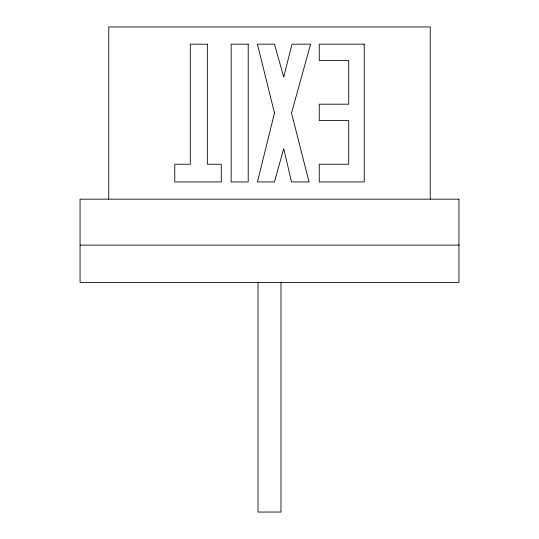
<?xml version="1.0" encoding="UTF-8"?>
<svg xmlns="http://www.w3.org/2000/svg" width="539" height="539" viewBox="0 0 539 539"><rect width="100%" height="100%" fill="white"/><g stroke="black" fill="none" stroke-linecap="round" stroke-linejoin="round"><path stroke-width="0.81" d="M80.055 245.104L458.945 245.104M430.243 199.174L430.243 26.95L108.757 26.95L108.757 199.174M280.981 282.416L280.981 512.05L258.019 512.05L258.019 282.416M274.479 113.049L257.42 181.953L274.479 181.953L283.723 148.542L291.518 181.953L309.036 181.953L291.518 113.049L310.605 44.171L291.997 44.171L283.723 77.097L274.479 44.171L257.42 44.171L274.479 113.049M207.347 44.171L190.287 44.171L190.287 164.22L174.777 164.22L174.777 181.953L221.3 181.953L221.3 164.22L207.347 164.22L207.347 44.171M248.216 44.171L231.157 44.171L231.157 181.953L248.216 181.953L248.216 44.171M364.223 44.171L319.25 44.171L319.25 60.543L348.713 60.543L348.713 104.195L319.25 104.195L319.25 120.568L348.713 120.568L348.713 164.22L319.25 164.22L319.25 181.953L364.223 181.953L364.223 44.171M458.945 199.174L80.055 199.174L80.055 282.416L458.945 282.416L458.945 199.174"/></g></svg>
